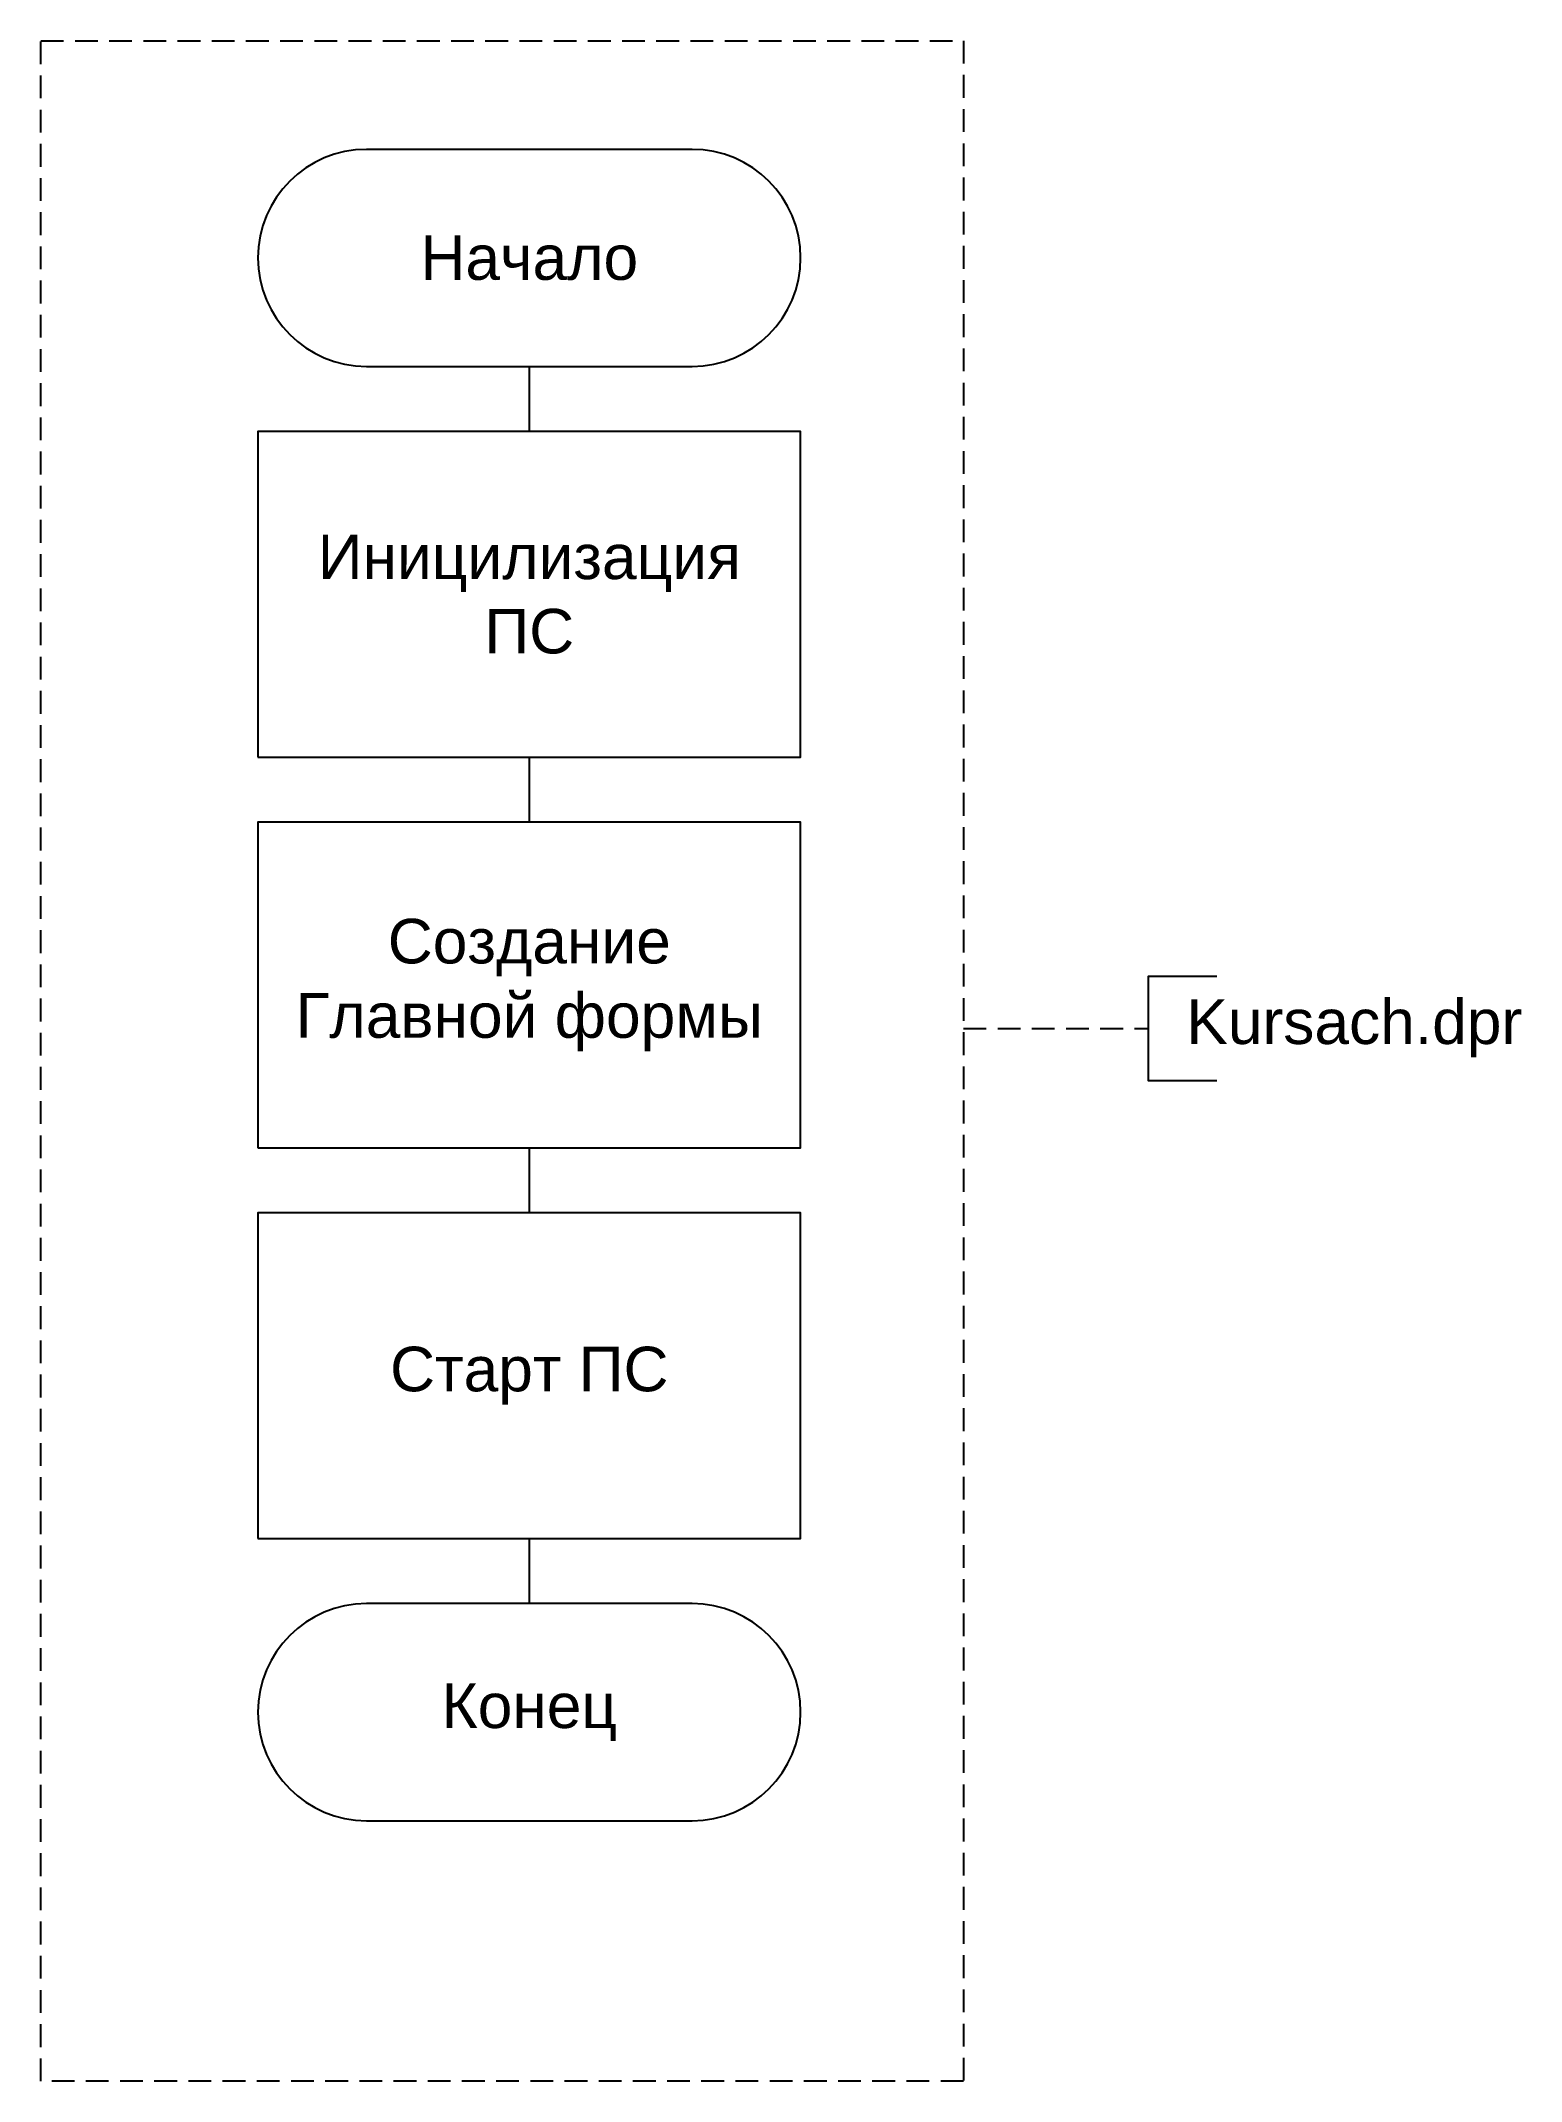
# Model space of a CAD drawing. Extents: x -71 to -2.8, y 198 to 292.
import ezdxf

# ---------------------------------------------------------------- set-up
doc = ezdxf.new("R2010")
doc.units = 0
doc.header["$LTSCALE"] = 2.1
doc.header["$MEASUREMENT"] = 0
doc.linetypes.add('DASHED', pattern=[0.75, 0.5, -0.25])
doc.layers.add('CONNECTOR', color=7, linetype='CONTINUOUS')
doc.layers.add('FLOWCHART', color=7, linetype='CONTINUOUS')
doc.styles.get("Standard").update_dxf_attribs({"font": 'txt.shx'})

msp = doc.modelspace()

# ---------------------------------------------------------------- linework, layer by layer
at = {"layer": 'CONNECTOR', "linetype": 'CONTINUOUS'}
for p, q in [((-48.5, 277), (-48.5, 274)), ((-48.5, 259), (-48.5, 256)), ((-48.5, 241), (-48.5, 238)), ((-48.5, 223), (-48.5, 220))]:
    msp.add_line(p, q, dxfattribs=at)
at = {"layer": 'CONNECTOR', "linetype": 'DASHED'}
for points in [[(-71, 198), (-71, 292), (-28.5, 292)], [(-28.5, 292), (-28.5, 198), (-71, 198)]]:
    msp.add_lwpolyline(points, dxfattribs=at)
at = {"layer": 'FLOWCHART', "linetype": 'DASHED'}
msp.add_line((-28.5, 246.5), (-20, 246.5), dxfattribs=at)
at = {"layer": 'FLOWCHART', "linetype": 'CONTINUOUS'}
for points in [[(-56, 277), (-41, 277, 1), (-41, 287), (-56, 287, 1)], [(-56, 210), (-41, 210, 1), (-41, 220), (-56, 220, 1)]]:
    msp.add_lwpolyline(points, format="xyb", close=True, dxfattribs=at)
for points in [[(-61, 259), (-36, 259), (-36, 274), (-61, 274)], [(-61, 241), (-36, 241), (-36, 256), (-61, 256)], [(-61, 223), (-36, 223), (-36, 238), (-61, 238)]]:
    msp.add_lwpolyline(points, close=True, dxfattribs=at)
msp.add_lwpolyline([(-16.833, 248.9), (-20, 248.9), (-20, 244.1), (-16.833, 244.1)], dxfattribs=at)

# ---------------------------------------------------------------- texts
at = {"layer": 'FLOWCHART', "char_height": 2.05465, "attachment_point": 5}
for s, insert, width in [('\\C7;\\fArial|b0|i0|;\\H2.0546471100301;Начало', (-48.5, 282), 25), ('\\C7;\\fArial|b0|i0|;\\H2.0546471100301;Иницилизация \\PПС', (-48.5, 266.5), 25), ('\\C7;\\fArial|b0|i0|;\\H2.0546471100301;Создание \\PГлавной формы', (-48.5, 248.5), 25), ('\\C7;\\fArial|b0|i0|;\\H2.0546471100301;Kursach.dpr', (-10.5, 246.5), 19), ('\\C7;\\fArial|b0|i0|;\\H2.0546471100301;Старт ПС', (-48.5, 230.5), 25), ('\\C7;\\fArial|b0|i0|;\\H2.0546471100301;Конец', (-48.5, 215), 25)]:
    msp.add_mtext(s, dxfattribs=dict(at, insert=insert, width=width))

doc.saveas('drawing.dxf')
